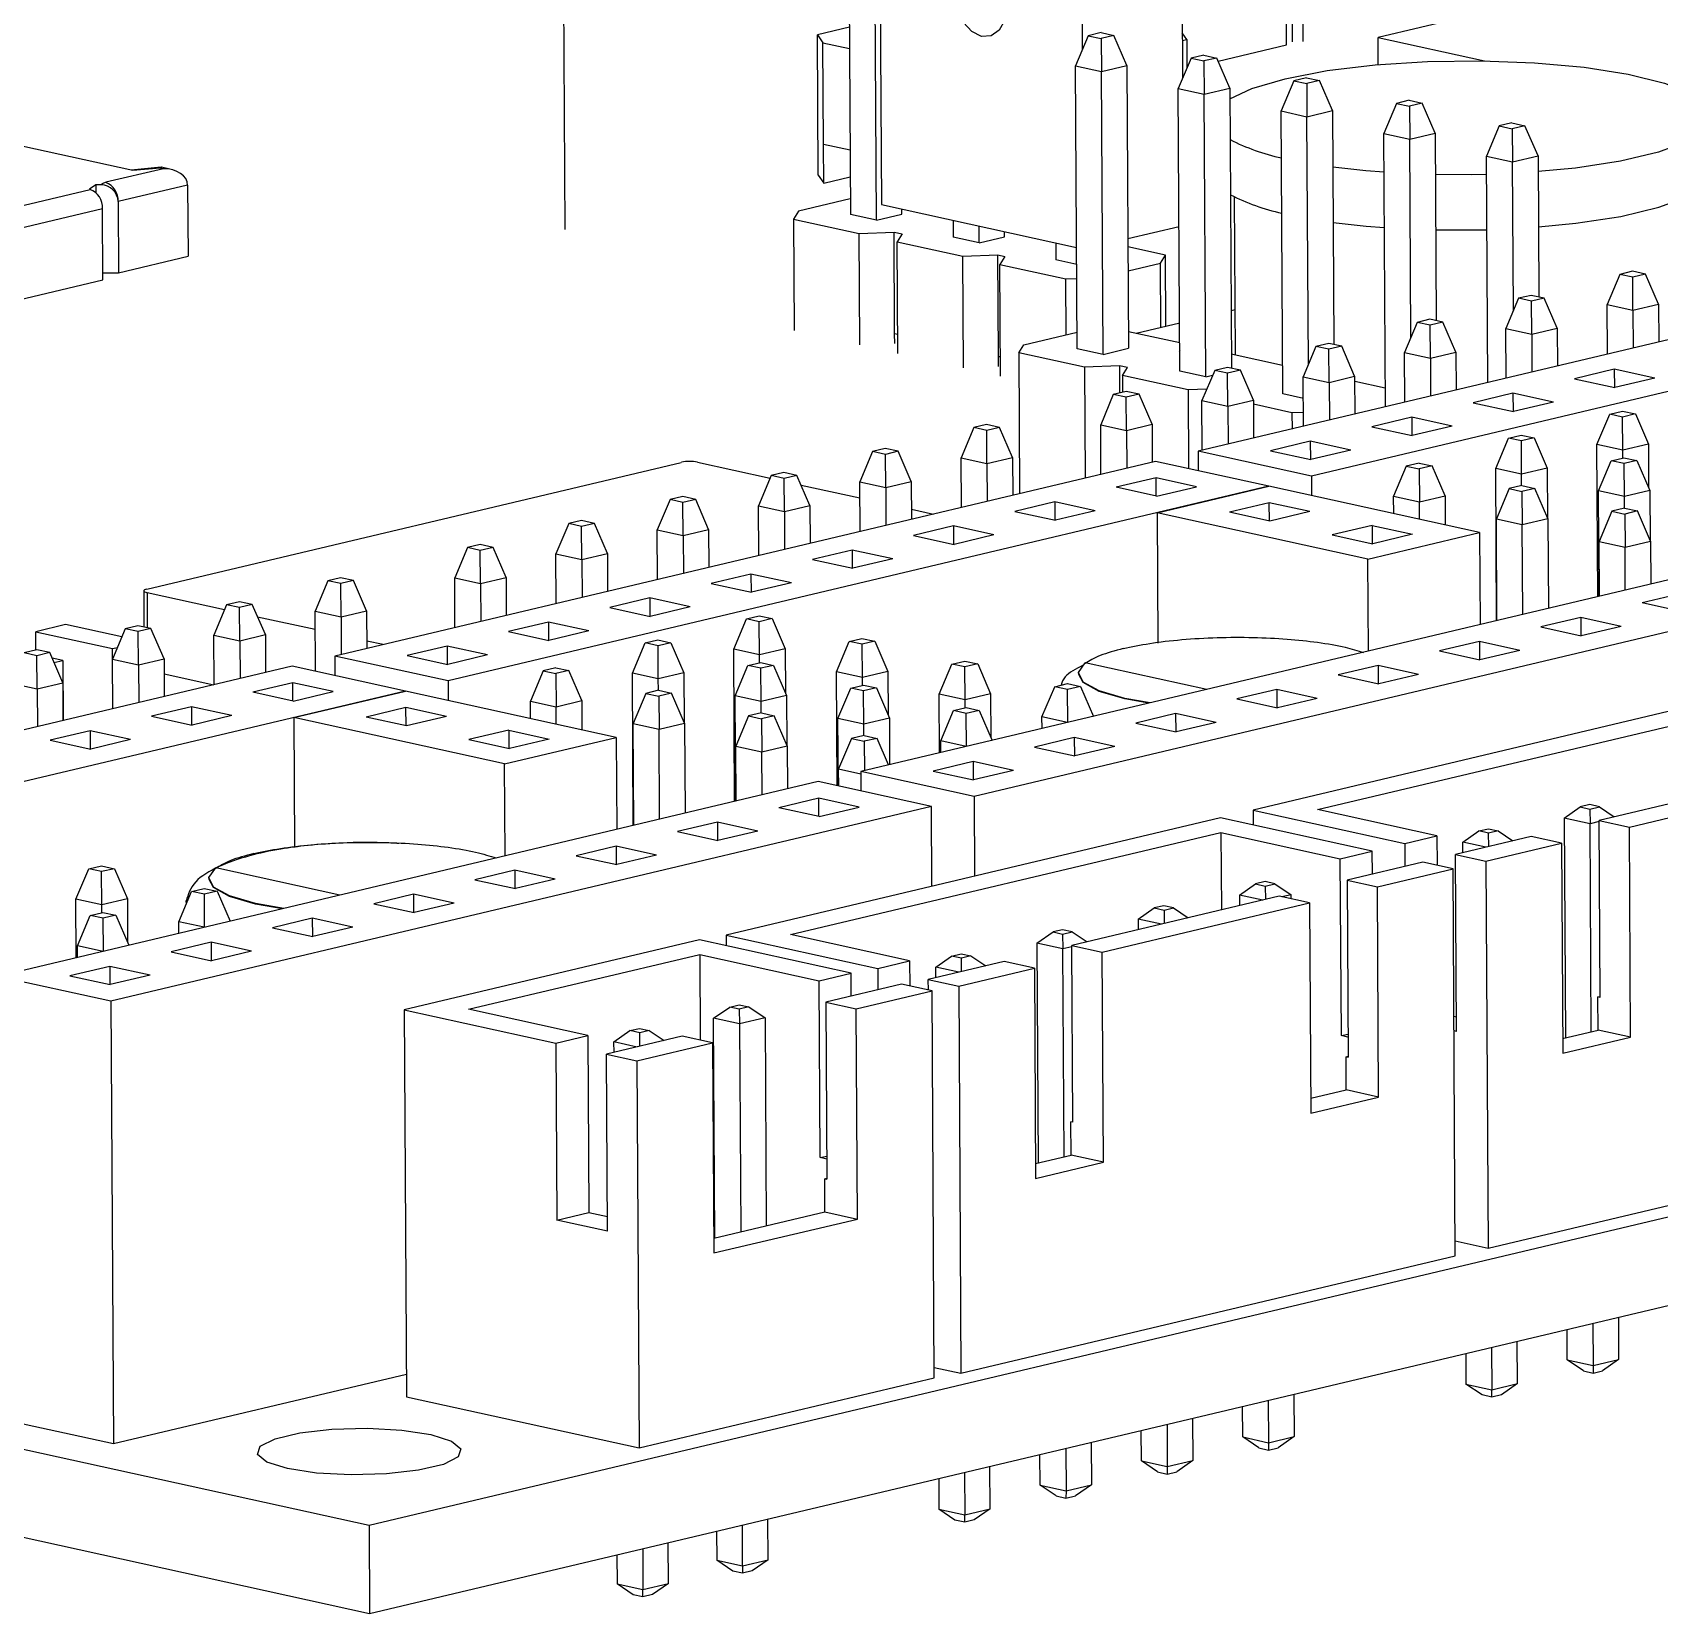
# Model space of a CAD drawing. Header units: millimetres. Extents: x 0 to 279, y 0 to 216.
# Drawn here: x 67.21 to 81.53, y 133.32 to 147.23 of the extents above; entities that cross this region are included whole.
import ezdxf

# ---------------------------------------------------------------- set-up
doc = ezdxf.new("R2010")
doc.units = ezdxf.units.MM

msp = doc.modelspace()

# ---------------------------------------------------------------- linework, layer by layer
at = {"color": 7, "linetype": 'Continuous', "lineweight": 25}
for p, q in [((71.865, 150.608), (71.894, 145.498)), ((78.245, 147.124), (78.237, 148.521)), ((78.297, 147.152), (78.289, 148.535)), ((78.381, 148.535), (78.389, 147.153)), ((74.393, 148.119), (74.407, 145.63)), ((74.635, 145.58), (74.621, 148.069)), ((81.921, 147.869), (79.052, 147.189)), ((74.668, 147.697), (74.68, 145.718)), ((77.326, 147.514), (77.33, 146.829)), ((74.398, 147.279), (74.117, 147.213)), ((76.45, 147.086), (76.449, 147.306)), ((76.613, 147.232), (76.5, 147.205)), ((76.613, 147.232), (76.726, 147.207)), ((77.368, 147.17), (77.328, 147.229)), ((74.117, 147.213), (74.165, 147.143)), ((74.124, 145.976), (74.117, 147.213)), ((74.165, 147.143), (74.399, 147.091)), ((74.17, 146.247), (74.165, 147.143)), ((76.5, 147.205), (76.389, 146.939)), ((76.5, 147.205), (76.614, 147.18)), ((76.726, 147.207), (76.614, 147.18)), ((76.614, 147.18), (76.616, 146.889)), ((76.841, 146.942), (76.726, 147.207)), ((77.328, 147.161), (77.368, 147.17)), ((77.368, 147.17), (77.369, 146.922)), ((77.643, 146.981), (78.245, 147.124)), ((79.053, 146.95), (79.052, 147.189)), ((79.052, 147.189), (79.988, 146.983)), ((76.389, 146.939), (76.616, 146.889)), ((76.403, 144.449), (76.389, 146.939)), ((76.616, 146.889), (76.841, 146.942)), ((76.841, 146.942), (76.855, 144.453)), ((77.405, 147.007), (77.293, 146.74)), ((77.517, 147.033), (77.405, 147.007)), ((77.405, 147.007), (77.519, 146.982)), ((77.517, 147.033), (77.631, 147.008)), ((77.631, 147.008), (77.519, 146.982)), ((77.519, 146.982), (77.521, 146.69)), ((77.746, 146.743), (77.631, 147.008)), ((76.631, 144.399), (76.616, 146.889)), ((78.309, 146.808), (78.198, 146.542)), ((78.421, 146.835), (78.309, 146.808)), ((78.309, 146.808), (78.423, 146.783)), ((78.421, 146.835), (78.535, 146.81)), ((78.535, 146.81), (78.423, 146.783)), ((78.65, 146.545), (78.535, 146.81)), ((77.293, 146.74), (77.521, 146.69)), ((77.307, 144.251), (77.293, 146.74)), ((77.521, 146.69), (77.746, 146.743)), ((77.535, 144.201), (77.521, 146.69)), ((77.746, 146.743), (77.76, 144.277)), ((78.423, 146.783), (78.425, 146.491)), ((78.198, 146.542), (78.425, 146.491)), ((78.212, 144.052), (78.198, 146.542)), ((78.425, 146.491), (78.65, 146.545)), ((78.65, 146.545), (78.662, 144.487)), ((79.214, 146.609), (79.102, 146.343)), ((79.326, 146.636), (79.214, 146.609)), ((79.214, 146.609), (79.328, 146.584)), ((79.326, 146.636), (79.44, 146.611)), ((79.44, 146.611), (79.328, 146.584)), ((79.328, 146.584), (79.33, 146.293)), ((79.555, 146.346), (79.44, 146.611)), ((68.091, 146.017), (66.236, 146.424)), ((78.438, 144.311), (78.425, 146.491)), ((80.118, 146.411), (80.007, 146.144)), ((80.23, 146.437), (80.118, 146.411)), ((80.118, 146.411), (80.232, 146.386)), ((80.23, 146.437), (80.344, 146.412)), ((80.344, 146.412), (80.232, 146.386)), ((80.232, 146.386), (80.234, 146.094)), ((80.459, 146.147), (80.344, 146.412)), ((74.404, 146.196), (74.17, 146.247)), ((74.172, 145.906), (74.17, 146.247)), ((79.102, 146.343), (79.33, 146.293)), ((79.116, 143.937), (79.102, 146.343)), ((79.33, 146.293), (79.555, 146.346)), ((79.34, 144.548), (79.33, 146.293)), ((79.555, 146.346), (79.564, 144.696)), ((80.007, 146.144), (80.234, 146.094)), ((80.018, 144.151), (80.007, 146.144)), ((80.234, 146.094), (80.459, 146.147)), ((80.242, 144.784), (80.234, 146.094)), ((80.459, 146.147), (80.466, 144.905)), ((68.36, 146.034), (67.853, 145.914)), ((68.34, 146.046), (68.076, 146.02)), ((68.332, 146.04), (68.091, 146.017)), ((68.36, 146.034), (68.332, 146.04)), ((68.427, 146.027), (68.343, 146.046)), ((74.124, 145.976), (74.172, 145.906)), ((74.172, 145.906), (74.405, 145.962)), ((67.766, 145.891), (67.708, 145.854)), ((67.708, 145.854), (67.715, 145.852)), ((67.81, 145.891), (67.766, 145.891)), ((67.766, 145.891), (67.766, 145.824)), ((68.573, 145.89), (67.961, 145.744)), ((68.573, 145.89), (68.577, 145.263)), ((77.786, 145.785), (77.794, 144.396)), ((67.827, 145.056), (67.823, 145.683)), ((67.961, 145.744), (67.965, 145.117)), ((73.949, 145.661), (73.905, 145.591)), ((74.406, 145.77), (73.949, 145.661)), ((74.68, 145.718), (76.398, 145.341)), ((74.86, 145.633), (74.859, 145.679)), ((73.905, 145.591), (74.484, 145.464)), ((73.905, 145.591), (73.911, 144.609)), ((74.635, 145.58), (74.407, 145.63)), ((74.635, 145.58), (74.86, 145.633)), ((75.311, 145.58), (75.312, 145.431)), ((75.54, 145.381), (75.539, 145.53)), ((76.85, 145.42), (77.3, 145.526)), ((74.484, 145.464), (74.791, 145.476)), ((74.49, 144.482), (74.484, 145.464)), ((74.791, 145.476), (74.862, 145.461)), ((74.796, 144.581), (74.791, 145.476)), ((74.862, 145.461), (74.819, 145.39)), ((74.819, 145.39), (75.397, 145.263)), ((74.824, 144.408), (74.819, 145.39)), ((75.54, 145.381), (75.312, 145.431)), ((75.54, 145.381), (75.764, 145.434)), ((75.764, 145.434), (75.764, 145.48)), ((76.215, 145.381), (76.216, 145.232)), ((67.965, 145.117), (68.577, 145.263)), ((75.397, 145.263), (75.705, 145.276)), ((75.403, 144.281), (75.397, 145.263)), ((75.705, 145.276), (75.767, 145.262)), ((75.71, 144.38), (75.705, 145.276)), ((75.767, 145.262), (75.723, 145.192)), ((76.399, 145.192), (76.216, 145.232)), ((77.179, 145.273), (76.85, 145.345)), ((77.136, 145.202), (77.179, 145.273)), ((77.183, 144.649), (77.179, 145.273)), ((84.691, 145.26), (77.468, 143.546)), ((67.826, 145.118), (67.965, 145.117)), ((75.723, 145.192), (76.302, 145.064)), ((75.729, 144.209), (75.723, 145.192)), ((76.302, 145.064), (76.399, 145.068)), ((76.852, 145.135), (77.136, 145.202)), ((77.139, 144.638), (77.136, 145.202)), ((81.179, 145.104), (81.067, 144.838)), ((81.291, 145.131), (81.179, 145.104)), ((81.293, 145.079), (81.179, 145.104)), ((81.405, 145.106), (81.291, 145.131)), ((81.405, 145.106), (81.293, 145.079)), ((81.295, 144.788), (81.293, 145.079)), ((81.52, 144.841), (81.405, 145.106)), ((66.721, 144.794), (67.827, 145.056)), ((76.305, 144.573), (76.302, 145.064)), ((85.688, 145.041), (78.465, 143.327)), ((77.757, 144.785), (77.792, 144.793)), ((80.287, 144.893), (80.176, 144.626)), ((80.4, 144.919), (80.287, 144.893)), ((80.401, 144.868), (80.287, 144.893)), ((80.514, 144.894), (80.4, 144.919)), ((80.514, 144.894), (80.401, 144.868)), ((80.404, 144.576), (80.401, 144.868)), ((80.628, 144.63), (80.514, 144.894)), ((81.067, 144.838), (81.295, 144.788)), ((81.07, 144.401), (81.067, 144.838)), ((81.295, 144.788), (81.52, 144.841)), ((81.295, 144.788), (81.297, 144.455)), ((81.52, 144.841), (81.522, 144.508)), ((76.923, 144.587), (77.305, 144.678)), ((79.396, 144.681), (79.284, 144.415)), ((79.508, 144.708), (79.396, 144.681)), ((79.51, 144.656), (79.396, 144.681)), ((79.622, 144.683), (79.508, 144.708)), ((79.622, 144.683), (79.51, 144.656)), ((79.512, 144.365), (79.51, 144.656)), ((79.737, 144.418), (79.622, 144.683)), ((74.797, 144.494), (74.796, 144.581)), ((74.823, 144.575), (74.796, 144.581)), ((75.932, 144.484), (76.402, 144.596)), ((76.855, 144.602), (77.306, 144.503)), ((78.617, 144.496), (78.504, 144.47)), ((78.731, 144.471), (78.617, 144.496)), ((80.176, 144.626), (80.404, 144.576)), ((80.178, 144.189), (80.176, 144.626)), ((80.404, 144.576), (80.628, 144.63)), ((80.404, 144.576), (80.406, 144.243)), ((80.628, 144.63), (80.63, 144.296)), ((75.71, 144.294), (75.71, 144.38)), ((75.728, 144.376), (75.71, 144.38)), ((75.888, 144.413), (75.932, 144.484)), ((76.466, 144.286), (75.888, 144.413)), ((75.888, 144.413), (75.895, 143.177)), ((76.631, 144.399), (76.403, 144.449)), ((76.631, 144.399), (76.855, 144.453)), ((77.306, 144.434), (77.3, 144.424)), ((77.3, 144.424), (77.306, 144.423)), ((77.759, 144.403), (78.21, 144.304)), ((78.504, 144.47), (78.393, 144.203)), ((78.618, 144.445), (78.504, 144.47)), ((78.731, 144.471), (78.618, 144.445)), ((78.621, 144.153), (78.618, 144.445)), ((78.845, 144.207), (78.731, 144.471)), ((79.284, 144.415), (79.512, 144.365)), ((79.287, 143.978), (79.284, 144.415)), ((79.512, 144.365), (79.737, 144.418)), ((79.512, 144.365), (79.514, 144.032)), ((79.737, 144.418), (79.739, 144.085)), ((76.774, 144.299), (76.466, 144.286)), ((76.466, 144.286), (76.472, 143.31)), ((76.845, 144.283), (76.774, 144.299)), ((76.774, 144.299), (76.775, 144.06)), ((76.801, 144.213), (76.845, 144.283)), ((77.38, 144.086), (76.801, 144.213)), ((76.801, 144.213), (76.802, 144.066)), ((77.535, 144.201), (77.307, 144.251)), ((77.613, 144.258), (77.501, 143.992)), ((77.535, 144.201), (77.595, 144.215)), ((77.725, 144.285), (77.613, 144.258)), ((77.727, 144.233), (77.613, 144.258)), ((77.839, 144.26), (77.725, 144.285)), ((77.839, 144.26), (77.727, 144.233)), ((77.729, 143.942), (77.727, 144.233)), ((77.954, 143.995), (77.839, 144.26)), ((78.621, 144.153), (78.845, 144.207)), ((78.845, 144.207), (78.847, 143.874)), ((81.13, 144.269), (80.779, 144.185)), ((81.486, 144.19), (81.13, 144.269)), ((81.13, 144.269), (81.131, 144.108)), ((76.834, 144.074), (76.721, 144.047)), ((76.948, 144.048), (76.834, 144.074)), ((77.543, 144.092), (77.38, 144.086)), ((77.38, 144.086), (77.384, 143.393)), ((78.393, 144.203), (78.621, 144.153)), ((78.395, 143.766), (78.393, 144.203)), ((78.621, 144.153), (78.623, 143.82)), ((78.846, 144.165), (79.115, 144.105)), ((80.779, 144.185), (81.135, 144.107)), ((81.486, 144.19), (81.135, 144.107)), ((76.721, 144.047), (76.61, 143.78)), ((76.835, 144.022), (76.721, 144.047)), ((76.948, 144.048), (76.835, 144.022)), ((76.838, 143.73), (76.835, 144.022)), ((77.062, 143.784), (76.948, 144.048)), ((77.501, 143.992), (77.729, 143.942)), ((77.504, 143.555), (77.501, 143.992)), ((77.729, 143.942), (77.954, 143.995)), ((77.729, 143.942), (77.731, 143.609)), ((77.954, 143.995), (77.956, 143.662)), ((78.293, 143.885), (77.954, 143.96)), ((78.394, 144.012), (78.212, 144.052)), ((80.238, 144.057), (79.887, 143.974)), ((79.887, 143.974), (80.243, 143.896)), ((80.594, 143.979), (80.238, 144.057)), ((80.238, 144.057), (80.239, 143.896)), ((80.594, 143.979), (80.243, 143.896)), ((75.605, 143.782), (75.493, 143.755)), ((75.719, 143.757), (75.605, 143.782)), ((76.61, 143.78), (76.838, 143.73)), ((76.612, 143.343), (76.61, 143.78)), ((76.838, 143.73), (77.062, 143.784)), ((77.062, 143.784), (77.064, 143.451)), ((78.395, 143.889), (78.293, 143.885)), ((78.293, 143.885), (78.294, 143.742)), ((79.347, 143.846), (78.996, 143.762)), ((79.703, 143.767), (79.347, 143.846)), ((79.347, 143.846), (79.348, 143.685)), ((80.978, 143.607), (81.09, 143.874)), ((81.09, 143.874), (81.202, 143.9)), ((81.204, 143.848), (81.09, 143.874)), ((81.202, 143.9), (81.316, 143.875)), ((81.316, 143.875), (81.204, 143.848)), ((81.206, 143.557), (81.204, 143.848)), ((81.316, 143.875), (81.431, 143.61)), ((75.493, 143.755), (75.381, 143.489)), ((75.607, 143.73), (75.493, 143.755)), ((75.719, 143.757), (75.607, 143.73)), ((75.609, 143.439), (75.607, 143.73)), ((75.834, 143.492), (75.719, 143.757)), ((76.838, 143.73), (76.84, 143.397)), ((78.455, 143.634), (78.104, 143.551)), ((78.811, 143.556), (78.455, 143.634)), ((78.455, 143.634), (78.456, 143.474)), ((78.996, 143.762), (79.352, 143.684)), ((79.703, 143.767), (79.352, 143.684)), ((80.087, 143.396), (80.199, 143.662)), ((80.199, 143.662), (80.311, 143.689)), ((80.313, 143.637), (80.199, 143.662)), ((80.311, 143.689), (80.425, 143.664)), ((80.425, 143.664), (80.313, 143.637)), ((80.315, 143.345), (80.313, 143.637)), ((80.425, 143.664), (80.539, 143.399)), ((74.601, 143.544), (74.49, 143.278)), ((74.714, 143.571), (74.601, 143.544)), ((74.715, 143.519), (74.601, 143.544)), ((74.828, 143.546), (74.714, 143.571)), ((74.828, 143.546), (74.715, 143.519)), ((74.718, 143.227), (74.715, 143.519)), ((74.942, 143.281), (74.828, 143.546)), ((75.609, 143.439), (75.834, 143.492)), ((75.834, 143.492), (75.836, 143.159)), ((78.465, 143.327), (77.468, 143.546)), ((77.468, 143.546), (77.469, 143.375)), ((78.104, 143.551), (78.46, 143.473)), ((78.811, 143.556), (78.46, 143.473)), ((81.206, 143.557), (80.978, 143.607)), ((80.986, 142.266), (80.978, 143.607)), ((81.103, 143.463), (81.215, 143.49)), ((81.431, 143.61), (81.206, 143.557)), ((81.207, 143.488), (81.206, 143.557)), ((81.215, 143.49), (81.329, 143.465)), ((81.431, 143.61), (81.433, 143.225)), ((68.215, 142.333), (72.918, 143.449)), ((77.092, 143.457), (69.869, 141.744)), ((73.06, 143.45), (73.7, 143.309)), ((73.822, 143.359), (73.71, 143.333)), ((73.936, 143.334), (73.822, 143.359)), ((75.381, 143.489), (75.609, 143.439)), ((75.384, 143.052), (75.381, 143.489)), ((75.609, 143.439), (75.611, 143.106)), ((78.089, 143.238), (77.092, 143.457)), ((79.3, 143.416), (79.188, 143.15)), ((79.412, 143.443), (79.3, 143.416)), ((79.3, 143.416), (79.414, 143.391)), ((79.412, 143.443), (79.526, 143.418)), ((79.526, 143.418), (79.414, 143.391)), ((79.414, 143.391), (79.416, 143.1)), ((79.641, 143.153), (79.526, 143.418)), ((80.315, 143.345), (80.087, 143.396)), ((80.095, 142.054), (80.087, 143.396)), ((80.539, 143.399), (80.315, 143.345)), ((80.539, 143.399), (80.542, 142.962)), ((80.991, 143.197), (81.103, 143.463)), ((81.217, 143.438), (81.103, 143.463)), ((81.329, 143.465), (81.217, 143.438)), ((81.219, 143.147), (81.217, 143.438)), ((81.329, 143.465), (81.444, 143.2)), ((70.17, 134.094), (108.662, 143.225)), ((78.089, 143.238), (70.866, 141.525)), ((73.71, 143.333), (73.598, 143.066)), ((73.824, 143.308), (73.71, 143.333)), ((73.936, 143.334), (73.824, 143.308)), ((73.826, 143.016), (73.824, 143.308)), ((74.051, 143.069), (73.936, 143.334)), ((73.973, 143.249), (74.491, 143.136)), ((74.49, 143.278), (74.718, 143.227)), ((74.492, 142.84), (74.49, 143.278)), ((74.718, 143.227), (74.942, 143.281)), ((74.718, 143.227), (74.72, 142.894)), ((74.942, 143.281), (74.944, 142.948)), ((77.097, 143.312), (76.746, 143.229)), ((77.102, 143.15), (76.746, 143.229)), ((77.453, 143.234), (77.097, 143.312)), ((77.098, 143.151), (77.097, 143.312)), ((77.102, 143.15), (77.453, 143.234)), ((77.107, 143.005), (78.089, 143.238)), ((79.945, 142.831), (78.089, 143.238)), ((78.465, 143.327), (78.466, 143.155)), ((80.204, 143.218), (80.093, 142.951)), ((80.317, 143.244), (80.204, 143.218)), ((80.204, 143.218), (80.318, 143.193)), ((80.315, 143.244), (80.315, 143.345)), ((80.317, 143.244), (80.431, 143.219)), ((80.431, 143.219), (80.318, 143.193)), ((80.545, 142.954), (80.431, 143.219)), ((72.819, 143.121), (72.707, 142.855)), ((72.931, 143.148), (72.819, 143.121)), ((72.932, 143.096), (72.819, 143.121)), ((73.045, 143.123), (72.931, 143.148)), ((73.045, 143.123), (72.932, 143.096)), ((72.935, 142.805), (72.932, 143.096)), ((73.159, 142.858), (73.045, 143.123)), ((73.598, 143.066), (73.826, 143.016)), ((73.601, 142.629), (73.598, 143.066)), ((73.826, 143.016), (74.051, 143.069)), ((74.051, 143.069), (74.053, 142.736)), ((76.205, 143.1), (75.854, 143.017)), ((75.903, 143.175), (75.895, 143.177)), ((76.562, 143.022), (76.205, 143.1)), ((76.205, 143.1), (76.206, 142.94)), ((78.094, 143.093), (77.743, 143.01)), ((78.45, 143.015), (78.094, 143.093)), ((78.095, 142.932), (78.094, 143.093)), ((79.188, 143.15), (79.416, 143.1)), ((79.189, 142.997), (79.188, 143.15)), ((79.416, 143.1), (79.641, 143.153)), ((79.417, 142.947), (79.416, 143.1)), ((79.641, 143.153), (79.642, 142.897)), ((80.318, 143.193), (80.321, 142.901)), ((81.219, 143.147), (80.991, 143.197)), ((80.997, 142.268), (80.991, 143.197)), ((81.444, 143.2), (81.219, 143.147)), ((81.22, 143.045), (81.219, 143.147)), ((81.444, 143.2), (81.446, 142.764)), ((72.039, 142.936), (71.927, 142.91)), ((72.153, 142.911), (72.039, 142.936)), ((73.826, 143.016), (73.828, 142.683)), ((74.944, 143.036), (75.138, 142.994)), ((75.854, 143.017), (76.211, 142.939)), ((76.562, 143.022), (76.211, 142.939)), ((78.962, 142.598), (77.107, 143.005)), ((77.107, 143.005), (77.113, 141.856)), ((78.099, 142.931), (77.743, 143.01)), ((78.45, 143.015), (78.099, 142.931)), ((80.093, 142.951), (80.321, 142.901)), ((80.098, 142.055), (80.093, 142.951)), ((80.321, 142.901), (80.545, 142.954)), ((80.545, 142.954), (80.55, 142.162)), ((81.109, 143.019), (80.997, 142.753)), ((81.221, 143.046), (81.109, 143.019)), ((81.109, 143.019), (81.223, 142.994)), ((81.221, 143.046), (81.335, 143.021)), ((81.335, 143.021), (81.223, 142.994)), ((81.223, 142.994), (81.225, 142.702)), ((81.45, 142.756), (81.335, 143.021)), ((71.927, 142.91), (71.815, 142.643)), ((72.041, 142.885), (71.927, 142.91)), ((72.153, 142.911), (72.041, 142.885)), ((72.043, 142.593), (72.041, 142.885)), ((72.268, 142.646), (72.153, 142.911)), ((72.707, 142.855), (72.935, 142.805)), ((72.709, 142.418), (72.707, 142.855)), ((72.935, 142.805), (73.159, 142.858)), ((72.935, 142.805), (72.937, 142.471)), ((73.159, 142.858), (73.161, 142.525)), ((75.314, 142.889), (74.963, 142.806)), ((74.963, 142.806), (75.319, 142.727)), ((75.67, 142.811), (75.314, 142.889)), ((75.314, 142.889), (75.315, 142.728)), ((75.67, 142.811), (75.319, 142.727)), ((78.999, 142.894), (78.648, 142.811)), ((78.648, 142.811), (79.004, 142.733)), ((78.962, 142.598), (79.945, 142.831)), ((78.999, 142.894), (79.355, 142.816)), ((78.999, 142.894), (78.999, 142.734)), ((79.355, 142.816), (79.004, 142.733)), ((79.945, 142.831), (79.949, 142.02)), ((80.325, 142.109), (80.321, 142.901)), ((71.036, 142.698), (70.924, 142.432)), ((71.148, 142.725), (71.036, 142.698)), ((71.149, 142.673), (71.036, 142.698)), ((71.262, 142.7), (71.148, 142.725)), ((71.262, 142.7), (71.149, 142.673)), ((71.152, 142.382), (71.149, 142.673)), ((71.376, 142.435), (71.262, 142.7)), ((71.815, 142.643), (72.043, 142.593)), ((71.818, 142.206), (71.815, 142.643)), ((72.043, 142.593), (72.268, 142.646)), ((72.268, 142.646), (72.27, 142.313)), ((74.422, 142.677), (74.072, 142.594)), ((74.779, 142.599), (74.422, 142.677)), ((74.422, 142.677), (74.423, 142.517)), ((80.997, 142.753), (81.225, 142.702)), ((81, 142.269), (80.997, 142.753)), ((81.225, 142.702), (81.45, 142.756)), ((81.227, 142.323), (81.225, 142.702)), ((81.45, 142.756), (81.452, 142.376)), ((72.043, 142.593), (72.045, 142.26)), ((74.072, 142.594), (74.428, 142.516)), ((74.779, 142.599), (74.428, 142.516)), ((78.967, 141.787), (78.962, 142.598)), ((69.807, 142.407), (69.696, 142.14)), ((69.919, 142.433), (69.807, 142.407)), ((69.921, 142.382), (69.807, 142.407)), ((70.033, 142.408), (69.919, 142.433)), ((70.033, 142.408), (69.921, 142.382)), ((69.923, 142.09), (69.921, 142.382)), ((70.148, 142.143), (70.033, 142.408)), ((70.175, 133.316), (108.667, 142.446)), ((70.924, 142.432), (71.152, 142.382)), ((70.926, 141.995), (70.924, 142.432)), ((71.152, 142.382), (71.376, 142.435)), ((71.152, 142.382), (71.154, 142.049)), ((71.376, 142.435), (71.378, 142.102)), ((73.531, 142.466), (73.18, 142.383)), ((73.18, 142.383), (73.536, 142.305)), ((73.887, 142.388), (73.531, 142.466)), ((73.531, 142.466), (73.532, 142.305)), ((73.887, 142.388), (73.536, 142.305)), ((81.722, 142.44), (74.498, 140.727)), ((68.186, 142.317), (68.188, 141.999)), ((68.897, 142.152), (68.216, 142.301)), ((69.028, 142.222), (68.916, 142.195)), ((69.142, 142.197), (69.028, 142.222)), ((72.64, 142.255), (72.289, 142.171)), ((72.996, 142.176), (72.64, 142.255)), ((72.64, 142.255), (72.64, 142.094)), ((82.719, 142.221), (75.496, 140.508)), ((81.726, 142.295), (81.375, 142.212)), ((81.731, 142.133), (81.375, 142.212)), ((68.916, 142.195), (68.804, 141.929)), ((69.03, 142.17), (68.916, 142.195)), ((69.142, 142.197), (69.03, 142.17)), ((69.032, 141.879), (69.03, 142.17)), ((69.257, 141.932), (69.142, 142.197)), ((69.696, 141.976), (69.189, 142.087)), ((69.696, 142.14), (69.923, 142.09)), ((69.699, 141.61), (69.696, 142.14)), ((69.923, 142.09), (70.148, 142.143)), ((69.923, 142.09), (69.925, 141.757)), ((70.148, 142.143), (70.15, 141.81)), ((72.289, 142.171), (72.645, 142.093)), ((72.996, 142.176), (72.645, 142.093)), ((73.38, 141.805), (73.491, 142.071)), ((73.491, 142.071), (73.604, 142.098)), ((73.605, 142.046), (73.491, 142.071)), ((73.604, 142.098), (73.718, 142.073)), ((73.718, 142.073), (73.605, 142.046)), ((73.718, 142.073), (73.832, 141.808)), ((80.835, 142.083), (80.484, 142)), ((81.191, 142.005), (80.835, 142.083)), ((80.835, 142.083), (80.836, 141.923)), ((67.499, 142.021), (67.236, 141.958)), ((67.236, 141.958), (67.912, 141.81)), ((67.237, 141.797), (67.236, 141.958)), ((67.994, 141.912), (67.499, 142.021)), ((68.024, 141.984), (67.913, 141.717)), ((68.136, 142.01), (68.024, 141.984)), ((68.138, 141.959), (68.024, 141.984)), ((68.25, 141.985), (68.136, 142.01)), ((68.25, 141.985), (68.138, 141.959)), ((68.14, 141.667), (68.138, 141.959)), ((68.365, 141.72), (68.25, 141.985)), ((68.804, 141.929), (69.032, 141.879)), ((68.807, 141.492), (68.804, 141.929)), ((69.032, 141.879), (69.257, 141.932)), ((69.257, 141.932), (69.258, 141.599)), ((71.748, 142.043), (71.397, 141.96)), ((71.397, 141.96), (71.753, 141.882)), ((72.104, 141.965), (71.748, 142.043)), ((71.748, 142.043), (71.749, 141.882)), ((72.104, 141.965), (71.753, 141.882)), ((73.608, 141.754), (73.605, 142.046)), ((80.484, 142), (80.84, 141.922)), ((81.191, 142.005), (80.84, 141.922)), ((67.245, 141.799), (67.133, 141.772)), ((67.247, 141.747), (67.133, 141.772)), ((67.359, 141.774), (67.245, 141.799)), ((67.359, 141.774), (67.247, 141.747)), ((67.474, 141.509), (67.359, 141.774)), ((67.912, 141.81), (67.956, 141.82)), ((67.913, 141.718), (67.912, 141.81)), ((69.032, 141.879), (69.034, 141.546)), ((70.294, 141.845), (70.15, 141.876)), ((70.857, 141.832), (70.506, 141.748)), ((71.213, 141.753), (70.857, 141.832)), ((70.857, 141.832), (70.857, 141.671)), ((72.488, 141.593), (72.6, 141.86)), ((72.6, 141.86), (72.712, 141.886)), ((72.714, 141.834), (72.6, 141.86)), ((72.712, 141.886), (72.826, 141.861)), ((72.826, 141.861), (72.714, 141.834)), ((72.716, 141.543), (72.714, 141.834)), ((72.826, 141.861), (72.941, 141.596)), ((73.608, 141.754), (73.38, 141.805)), ((73.387, 140.463), (73.38, 141.805)), ((73.832, 141.808), (73.608, 141.754)), ((73.832, 141.808), (73.834, 141.422)), ((74.284, 141.606), (74.396, 141.872)), ((74.396, 141.872), (74.508, 141.899)), ((74.51, 141.847), (74.396, 141.872)), ((74.508, 141.899), (74.622, 141.874)), ((74.622, 141.874), (74.51, 141.847)), ((74.512, 141.556), (74.51, 141.847)), ((74.622, 141.874), (74.737, 141.609)), ((79.943, 141.872), (79.592, 141.789)), ((79.592, 141.789), (79.948, 141.711)), ((80.299, 141.794), (79.943, 141.872)), ((79.943, 141.872), (79.944, 141.711)), ((80.299, 141.794), (79.948, 141.711)), ((69.494, 141.655), (62.27, 139.941)), ((67.249, 141.456), (67.247, 141.747)), ((67.474, 141.706), (67.38, 141.726)), ((67.396, 141.687), (67.474, 141.706)), ((67.474, 141.706), (67.477, 141.176)), ((67.913, 141.717), (68.14, 141.667)), ((67.915, 141.28), (67.913, 141.717)), ((68.14, 141.667), (68.365, 141.72)), ((68.14, 141.667), (68.142, 141.334)), ((68.365, 141.72), (68.367, 141.387)), ((70.491, 141.436), (69.494, 141.655)), ((70.866, 141.525), (69.869, 141.744)), ((69.869, 141.744), (69.87, 141.572)), ((70.506, 141.748), (70.862, 141.67)), ((71.213, 141.753), (70.862, 141.67)), ((71.814, 141.641), (71.701, 141.614)), ((71.814, 141.641), (71.928, 141.616)), ((73.393, 141.394), (73.504, 141.661)), ((73.504, 141.661), (73.617, 141.687)), ((73.618, 141.636), (73.504, 141.661)), ((73.608, 141.685), (73.608, 141.754)), ((73.617, 141.687), (73.731, 141.662)), ((73.731, 141.662), (73.618, 141.636)), ((73.621, 141.344), (73.618, 141.636)), ((73.731, 141.662), (73.845, 141.397)), ((75.189, 141.407), (75.3, 141.673)), ((75.3, 141.673), (75.413, 141.7)), ((75.414, 141.648), (75.3, 141.673)), ((75.413, 141.7), (75.527, 141.675)), ((75.527, 141.675), (75.414, 141.648)), ((75.417, 141.357), (75.414, 141.648)), ((75.527, 141.675), (75.641, 141.41)), ((77.543, 141.449), (76.472, 141.684)), ((79.052, 141.661), (78.701, 141.577)), ((79.408, 141.582), (79.052, 141.661)), ((79.052, 141.661), (79.053, 141.5)), ((67.021, 141.506), (67.249, 141.456)), ((67.249, 141.456), (67.474, 141.509)), ((67.474, 141.509), (67.475, 141.176)), ((68.366, 141.588), (68.805, 141.491)), ((69.498, 141.509), (69.147, 141.426)), ((69.854, 141.431), (69.498, 141.509)), ((69.499, 141.349), (69.498, 141.509)), ((70.866, 141.525), (70.867, 141.353)), ((71.701, 141.614), (71.59, 141.347)), ((71.701, 141.614), (71.815, 141.589)), ((71.928, 141.616), (71.815, 141.589)), ((71.815, 141.589), (71.818, 141.297)), ((72.042, 141.351), (71.928, 141.616)), ((72.716, 141.543), (72.488, 141.593)), ((72.496, 140.252), (72.488, 141.593)), ((72.941, 141.596), (72.716, 141.543)), ((72.717, 141.442), (72.716, 141.543)), ((72.941, 141.596), (72.943, 141.16)), ((74.512, 141.556), (74.284, 141.606)), ((74.29, 140.601), (74.284, 141.606)), ((74.409, 141.462), (74.521, 141.488)), ((74.737, 141.609), (74.512, 141.556)), ((74.512, 141.486), (74.512, 141.556)), ((74.521, 141.488), (74.635, 141.463)), ((74.737, 141.609), (74.739, 141.223)), ((76.205, 141.474), (76.317, 141.501)), ((76.317, 141.501), (76.431, 141.476)), ((76.413, 141.592), (76.413, 141.587)), ((78.701, 141.577), (79.057, 141.499)), ((79.408, 141.582), (79.057, 141.499)), ((70.491, 141.436), (63.268, 139.722)), ((67.249, 141.456), (67.251, 141.123)), ((69.503, 141.348), (69.147, 141.426)), ((69.503, 141.348), (69.854, 141.431)), ((69.508, 141.203), (70.491, 141.436)), ((72.346, 141.028), (70.491, 141.436)), ((71.59, 141.347), (71.818, 141.297)), ((71.591, 141.194), (71.59, 141.347)), ((71.818, 141.297), (72.042, 141.351)), ((72.042, 141.351), (72.044, 141.095)), ((72.606, 141.415), (72.494, 141.149)), ((72.718, 141.442), (72.606, 141.415)), ((72.606, 141.415), (72.72, 141.39)), ((72.718, 141.442), (72.832, 141.417)), ((72.832, 141.417), (72.72, 141.39)), ((72.72, 141.39), (72.722, 141.099)), ((72.947, 141.152), (72.832, 141.417)), ((73.621, 141.344), (73.393, 141.394)), ((73.398, 140.466), (73.393, 141.394)), ((73.845, 141.397), (73.621, 141.344)), ((73.621, 141.243), (73.621, 141.344)), ((73.845, 141.397), (73.848, 140.961)), ((74.297, 141.195), (74.409, 141.462)), ((74.523, 141.437), (74.409, 141.462)), ((74.635, 141.463), (74.523, 141.437)), ((74.525, 141.145), (74.523, 141.437)), ((74.635, 141.463), (74.75, 141.198)), ((75.417, 141.357), (75.189, 141.407)), ((75.192, 140.891), (75.189, 141.407)), ((75.641, 141.41), (75.417, 141.357)), ((75.417, 141.287), (75.417, 141.357)), ((75.641, 141.41), (75.643, 141.025)), ((76.093, 141.208), (76.205, 141.474)), ((76.319, 141.449), (76.205, 141.474)), ((76.431, 141.476), (76.319, 141.449)), ((76.321, 141.159), (76.319, 141.449)), ((76.431, 141.476), (76.545, 141.212)), ((78.16, 141.449), (77.809, 141.366)), ((77.809, 141.366), (78.165, 141.288)), ((82.304, 141.421), (77.952, 140.388)), ((78.516, 141.371), (78.16, 141.449)), ((78.16, 141.449), (78.161, 141.288)), ((78.516, 141.371), (78.165, 141.288)), ((68.607, 141.298), (68.256, 141.215)), ((68.256, 141.215), (68.612, 141.136)), ((68.963, 141.22), (68.607, 141.298)), ((68.607, 141.298), (68.608, 141.137)), ((68.963, 141.22), (68.612, 141.136)), ((71.363, 140.795), (69.508, 141.203)), ((69.508, 141.203), (69.515, 140.057)), ((70.495, 141.29), (70.144, 141.207)), ((70.5, 141.129), (70.144, 141.207)), ((70.851, 141.212), (70.495, 141.29)), ((70.496, 141.13), (70.495, 141.29)), ((70.851, 141.212), (70.5, 141.129)), ((71.818, 141.144), (71.818, 141.297)), ((73.51, 141.217), (73.399, 140.95)), ((73.623, 141.243), (73.51, 141.217)), ((73.51, 141.217), (73.624, 141.191)), ((73.623, 141.243), (73.736, 141.218)), ((73.736, 141.218), (73.624, 141.191)), ((73.851, 140.953), (73.736, 141.218)), ((74.75, 141.198), (74.525, 141.145)), ((74.75, 141.198), (74.752, 140.787)), ((75.202, 140.996), (75.313, 141.263)), ((75.313, 141.263), (75.426, 141.29)), ((75.427, 141.238), (75.313, 141.263)), ((75.426, 141.29), (75.54, 141.264)), ((75.54, 141.264), (75.427, 141.238)), ((75.43, 140.948), (75.427, 141.238)), ((75.54, 141.264), (75.654, 141.001)), ((76.318, 141.158), (76.093, 141.208)), ((76.094, 141.105), (76.093, 141.208)), ((77.269, 141.238), (76.918, 141.154)), ((77.625, 141.159), (77.269, 141.238)), ((77.269, 141.238), (77.27, 141.077)), ((78.518, 140.392), (82.308, 141.292)), ((67.715, 141.086), (67.364, 141.003)), ((68.071, 141.008), (67.715, 141.086)), ((67.715, 141.086), (67.716, 140.926)), ((71.4, 141.092), (71.049, 141.008)), ((71.4, 141.092), (71.756, 141.013)), ((71.4, 141.092), (71.401, 140.931)), ((72.494, 141.149), (72.722, 141.099)), ((72.499, 140.253), (72.494, 141.149)), ((72.722, 141.099), (72.947, 141.152)), ((72.727, 140.307), (72.722, 141.099)), ((72.947, 141.152), (72.951, 140.36)), ((73.624, 141.191), (73.627, 140.9)), ((74.525, 141.145), (74.297, 141.195)), ((74.301, 140.599), (74.297, 141.195)), ((74.526, 141.044), (74.525, 141.145)), ((76.918, 141.154), (77.274, 141.076)), ((77.625, 141.159), (77.274, 141.076)), ((67.364, 141.003), (67.72, 140.925)), ((68.071, 141.008), (67.72, 140.925)), ((71.049, 141.008), (71.405, 140.93)), ((71.363, 140.795), (72.346, 141.028)), ((71.756, 141.013), (71.405, 140.93)), ((72.346, 141.028), (72.351, 140.217)), ((73.399, 140.95), (73.627, 140.9)), ((73.401, 140.467), (73.399, 140.95)), ((73.627, 140.9), (73.851, 140.953)), ((73.851, 140.953), (73.853, 140.574)), ((74.415, 141.018), (74.303, 140.751)), ((74.527, 141.044), (74.415, 141.018)), ((74.415, 141.018), (74.529, 140.993)), ((74.527, 141.044), (74.641, 141.019)), ((74.641, 141.019), (74.529, 140.993)), ((74.529, 140.993), (74.531, 140.734)), ((74.743, 140.785), (74.641, 141.019)), ((75.427, 140.947), (75.202, 140.996)), ((75.202, 140.894), (75.202, 140.996)), ((76.377, 141.026), (76.026, 140.943)), ((76.026, 140.943), (76.382, 140.865)), ((76.733, 140.948), (76.377, 141.026)), ((76.377, 141.026), (76.378, 140.866)), ((76.733, 140.948), (76.382, 140.865)), ((71.368, 139.984), (71.363, 140.795)), ((73.629, 140.521), (73.627, 140.9)), ((75.486, 140.815), (75.135, 140.731)), ((75.842, 140.736), (75.486, 140.815)), ((75.486, 140.815), (75.487, 140.654)), ((40.151, 140.689), (70.17, 134.094)), ((74.123, 140.638), (66.9, 138.924)), ((75.12, 140.419), (74.123, 140.638)), ((74.303, 140.751), (74.499, 140.708)), ((74.304, 140.598), (74.303, 140.751)), ((74.498, 140.727), (74.499, 140.555)), ((75.496, 140.508), (74.498, 140.727)), ((75.135, 140.731), (75.491, 140.653)), ((75.842, 140.736), (75.491, 140.653)), ((82.821, 140.73), (80.996, 140.297)), ((81.263, 140.238), (83.088, 140.671)), ((74.128, 140.492), (73.777, 140.409)), ((74.484, 140.414), (74.128, 140.492)), ((74.128, 140.332), (74.128, 140.492)), ((75.496, 140.508), (75.5, 139.807)), ((75.12, 140.419), (67.897, 138.705)), ((74.133, 140.331), (73.777, 140.409)), ((74.133, 140.331), (74.484, 140.414)), ((75.124, 139.718), (75.12, 140.419)), ((77.952, 140.388), (77.953, 140.257)), ((77.952, 140.388), (79.287, 140.095)), ((79.568, 140.162), (78.518, 140.392)), ((80.689, 140.317), (80.83, 140.416)), ((80.914, 140.436), (80.83, 140.416)), ((80.83, 140.416), (80.915, 140.397)), ((81, 140.417), (80.914, 140.436)), ((80.915, 140.397), (81, 140.417)), ((80.915, 140.397), (80.917, 140.267)), ((81, 140.417), (81.129, 140.329)), ((73.236, 140.281), (72.885, 140.198)), ((72.885, 140.198), (73.241, 140.119)), ((73.592, 140.203), (73.236, 140.281)), ((73.236, 140.281), (73.237, 140.12)), ((73.592, 140.203), (73.241, 140.119)), ((77.664, 140.32), (73.312, 139.288)), ((79, 140.027), (77.664, 140.32)), ((79.798, 140.106), (79.938, 140.204)), ((79.938, 140.204), (80.023, 140.224)), ((80.024, 140.185), (79.938, 140.204)), ((80.023, 140.224), (80.108, 140.205)), ((80.108, 140.205), (80.024, 140.185)), ((80.108, 140.205), (80.238, 140.117)), ((80.917, 140.267), (80.689, 140.317)), ((80.689, 140.317), (80.7, 138.383)), ((80.996, 140.286), (80.917, 140.267)), ((80.928, 138.437), (80.917, 140.267)), ((81.005, 138.739), (80.996, 140.297)), ((80.996, 140.297), (81.263, 140.238)), ((81.274, 138.389), (81.263, 140.238)), ((72.345, 140.069), (71.994, 139.986)), ((72.701, 139.991), (72.345, 140.069)), ((72.345, 140.069), (72.345, 139.909)), ((73.878, 139.292), (77.668, 140.191)), ((77.668, 140.191), (78.719, 139.96)), ((77.668, 140.191), (77.672, 139.509)), ((79.287, 140.095), (79.568, 140.162)), ((79.287, 140.095), (79.288, 139.892)), ((79.568, 140.162), (79.57, 139.902)), ((80.399, 140.155), (79.732, 139.997)), ((80.001, 140.061), (79.798, 140.106)), ((79.798, 140.013), (79.798, 140.106)), ((80, 139.939), (80.666, 140.097)), ((80.025, 140.067), (80.024, 140.185)), ((80.666, 140.097), (80.399, 140.155)), ((80.666, 140.097), (80.677, 138.247)), ((40.156, 139.91), (70.175, 133.316)), ((71.994, 139.986), (72.35, 139.908)), ((72.701, 139.991), (72.35, 139.908)), ((78.719, 139.96), (79, 140.027)), ((78.728, 138.403), (78.719, 139.96)), ((79.445, 139.929), (78.778, 139.771)), ((79.001, 139.824), (79, 140.027)), ((79.712, 139.87), (79.445, 139.929)), ((79.741, 138.44), (79.732, 139.997)), ((79.732, 139.997), (80, 139.939)), ((80, 139.939), (80.019, 136.531)), ((67.59, 139.604), (67.702, 139.871)), ((67.702, 139.871), (67.814, 139.897)), ((67.816, 139.846), (67.702, 139.871)), ((67.814, 139.897), (67.928, 139.872)), ((67.928, 139.872), (67.816, 139.846)), ((67.818, 139.554), (67.816, 139.846)), ((67.928, 139.872), (68.043, 139.607)), ((68.76, 139.787), (68.76, 139.782)), ((69.913, 139.639), (68.82, 139.879)), ((71.453, 139.858), (71.102, 139.775)), ((71.102, 139.775), (71.458, 139.697)), ((71.809, 139.78), (71.453, 139.858)), ((71.453, 139.858), (71.454, 139.697)), ((71.809, 139.78), (71.458, 139.697)), ((78.778, 139.771), (78.787, 138.213)), ((78.778, 139.771), (79.045, 139.712)), ((79.045, 139.712), (79.712, 139.87)), ((79.731, 136.463), (79.712, 139.87)), ((68.494, 139.405), (68.606, 139.672)), ((68.606, 139.672), (68.718, 139.698)), ((68.72, 139.647), (68.606, 139.672)), ((68.718, 139.698), (68.832, 139.673)), ((68.832, 139.673), (68.72, 139.647)), ((68.722, 139.357), (68.72, 139.647)), ((68.832, 139.673), (68.946, 139.41)), ((70.562, 139.647), (70.211, 139.563)), ((70.918, 139.568), (70.562, 139.647)), ((70.562, 139.647), (70.562, 139.486)), ((78.181, 139.629), (76.356, 139.196)), ((77.832, 139.64), (77.973, 139.738)), ((78.036, 139.595), (77.832, 139.64)), ((77.832, 139.64), (77.833, 139.547)), ((78.057, 139.758), (77.973, 139.738)), ((77.973, 139.738), (78.058, 139.719)), ((78.143, 139.739), (78.057, 139.758)), ((78.058, 139.719), (78.143, 139.739)), ((78.058, 139.719), (78.06, 139.601)), ((78.143, 139.739), (78.285, 139.643)), ((78.448, 139.571), (78.181, 139.629)), ((78.285, 139.643), (78.205, 139.624)), ((78.285, 139.606), (78.285, 139.643)), ((79.055, 137.862), (79.045, 139.712)), ((67.818, 139.554), (67.59, 139.604)), ((67.593, 139.089), (67.59, 139.604)), ((67.715, 139.46), (67.827, 139.487)), ((68.043, 139.607), (67.818, 139.554)), ((67.818, 139.485), (67.818, 139.554)), ((67.827, 139.487), (67.941, 139.462)), ((68.043, 139.607), (68.045, 139.222)), ((68.561, 139.586), (68.561, 139.564)), ((70.211, 139.563), (70.567, 139.485)), ((70.918, 139.568), (70.567, 139.485)), ((76.623, 139.138), (78.448, 139.571)), ((76.941, 139.428), (77.081, 139.526)), ((77.166, 139.546), (77.081, 139.526)), ((77.081, 139.526), (77.167, 139.508)), ((77.251, 139.528), (77.166, 139.546)), ((77.167, 139.508), (77.251, 139.528)), ((77.167, 139.508), (77.168, 139.389)), ((77.251, 139.528), (77.381, 139.439)), ((78.448, 139.571), (78.459, 137.721)), ((67.603, 139.194), (67.715, 139.46)), ((67.829, 139.435), (67.715, 139.46)), ((67.941, 139.462), (67.829, 139.435)), ((67.831, 139.145), (67.829, 139.435)), ((67.941, 139.462), (68.055, 139.198)), ((68.719, 139.356), (68.494, 139.405)), ((68.495, 139.303), (68.494, 139.405)), ((69.67, 139.435), (69.319, 139.352)), ((69.319, 139.352), (69.675, 139.274)), ((70.026, 139.357), (69.67, 139.435)), ((69.67, 139.435), (69.671, 139.274)), ((70.026, 139.357), (69.675, 139.274)), ((77.144, 139.383), (76.941, 139.428)), ((76.941, 139.428), (76.941, 139.335)), ((67.828, 139.144), (67.603, 139.194)), ((67.604, 139.091), (67.603, 139.194)), ((68.779, 139.224), (68.428, 139.14)), ((69.135, 139.145), (68.779, 139.224)), ((68.779, 139.224), (68.78, 139.063)), ((73.077, 139.246), (70.48, 138.63)), ((74.412, 138.953), (73.077, 139.246)), ((73.312, 139.288), (73.313, 139.194)), ((73.312, 139.288), (74.647, 138.994)), ((74.928, 139.061), (73.878, 139.292)), ((76.049, 139.217), (76.19, 139.315)), ((76.277, 139.167), (76.049, 139.217)), ((76.049, 139.217), (76.06, 137.282)), ((76.274, 139.335), (76.19, 139.315)), ((76.19, 139.315), (76.275, 139.296)), ((76.36, 139.316), (76.274, 139.335)), ((76.275, 139.296), (76.36, 139.316)), ((76.275, 139.296), (76.277, 139.167)), ((76.365, 137.639), (76.356, 139.196)), ((76.356, 139.196), (76.623, 139.138)), ((76.36, 139.316), (76.49, 139.228)), ((68.428, 139.14), (68.784, 139.062)), ((69.135, 139.145), (68.784, 139.062)), ((71.045, 138.634), (73.081, 139.117)), ((73.081, 139.117), (74.132, 138.886)), ((73.081, 139.117), (73.085, 138.362)), ((74.647, 138.994), (74.928, 139.061)), ((74.928, 139.061), (74.929, 138.839)), ((75.759, 139.055), (75.092, 138.897)), ((75.158, 139.005), (75.298, 139.103)), ((75.298, 139.103), (75.383, 139.123)), ((75.384, 139.085), (75.298, 139.103)), ((75.383, 139.123), (75.468, 139.105)), ((75.468, 139.105), (75.384, 139.085)), ((75.385, 138.966), (75.384, 139.085)), ((75.468, 139.105), (75.598, 139.017)), ((76.026, 138.996), (75.759, 139.055)), ((76.356, 139.185), (76.277, 139.167)), ((76.288, 137.336), (76.277, 139.167)), ((76.634, 137.288), (76.623, 139.138)), ((67.897, 138.705), (66.9, 138.924)), ((67.887, 139.012), (67.536, 138.929)), ((67.536, 138.929), (67.892, 138.851)), ((68.243, 138.934), (67.887, 139.012)), ((67.887, 139.012), (67.888, 138.852)), ((68.243, 138.934), (67.892, 138.851)), ((74.132, 138.886), (74.412, 138.953)), ((74.414, 138.75), (74.412, 138.953)), ((74.647, 138.994), (74.648, 138.805)), ((75.361, 138.96), (75.158, 139.005)), ((75.158, 138.912), (75.158, 139.005)), ((75.36, 138.838), (76.026, 138.996)), ((76.026, 138.996), (76.037, 137.146)), ((74.141, 137.328), (74.132, 138.886)), ((74.857, 138.855), (74.191, 138.697)), ((74.458, 138.638), (75.125, 138.796)), ((75.125, 138.796), (74.857, 138.855)), ((75.093, 138.803), (75.092, 138.897)), ((75.092, 138.897), (75.36, 138.838)), ((75.144, 135.389), (75.125, 138.796)), ((75.36, 138.838), (75.379, 135.431)), ((67.897, 138.705), (67.919, 134.811)), ((70.48, 138.63), (70.499, 135.222)), ((70.48, 138.63), (71.815, 138.337)), ((72.096, 138.403), (71.045, 138.634)), ((73.203, 138.555), (73.344, 138.654)), ((73.344, 138.654), (73.428, 138.674)), ((73.429, 138.635), (73.344, 138.654)), ((73.428, 138.674), (73.513, 138.655)), ((73.513, 138.655), (73.429, 138.635)), ((73.429, 138.635), (73.431, 138.505)), ((73.513, 138.655), (73.655, 138.559)), ((74.191, 138.697), (74.2, 137.139)), ((74.191, 138.697), (74.458, 138.638)), ((74.468, 136.788), (74.458, 138.638)), ((80.987, 138.743), (81.005, 138.747)), ((81.005, 138.739), (80.987, 138.743)), ((80.989, 138.451), (80.987, 138.743)), ((73.431, 138.505), (73.203, 138.555)), ((73.214, 136.621), (73.203, 138.555)), ((73.655, 138.559), (73.431, 138.505)), ((73.431, 138.505), (73.441, 136.675)), ((73.655, 138.559), (73.666, 136.728)), ((79.719, 138.573), (79.741, 138.568)), ((71.815, 138.337), (72.096, 138.403)), ((71.815, 138.337), (71.824, 136.779)), ((72.096, 138.403), (72.105, 136.845)), ((72.927, 138.397), (72.26, 138.239)), ((72.325, 138.347), (72.466, 138.446)), ((72.529, 138.302), (72.325, 138.347)), ((72.326, 138.254), (72.325, 138.347)), ((72.466, 138.446), (72.55, 138.466)), ((72.552, 138.427), (72.466, 138.446)), ((72.527, 138.18), (73.194, 138.338)), ((72.55, 138.466), (72.636, 138.447)), ((72.636, 138.447), (72.552, 138.427)), ((72.553, 138.308), (72.552, 138.427)), ((72.636, 138.447), (72.766, 138.359)), ((73.194, 138.338), (72.927, 138.397)), ((73.194, 138.338), (73.205, 136.489)), ((78.728, 138.403), (78.786, 138.416)), ((78.786, 138.39), (78.728, 138.403)), ((79.741, 138.44), (79.72, 138.444)), ((80.676, 138.377), (80.989, 138.451)), ((80.677, 138.247), (81.274, 138.389)), ((81.274, 138.389), (80.989, 138.451)), ((72.269, 136.681), (72.26, 138.239)), ((72.26, 138.239), (72.527, 138.18)), ((78.769, 138.217), (78.787, 138.221)), ((78.769, 138.217), (78.787, 138.213)), ((78.771, 137.925), (78.769, 138.217)), ((72.527, 138.18), (72.547, 134.773)), ((78.458, 137.851), (78.771, 137.925)), ((79.055, 137.862), (78.771, 137.925)), ((78.459, 137.721), (79.055, 137.862)), ((76.347, 137.643), (76.365, 137.647)), ((76.365, 137.639), (76.347, 137.643)), ((76.349, 137.351), (76.347, 137.643)), ((80.019, 136.531), (84.371, 137.564)), ((74.141, 137.328), (74.198, 137.342)), ((76.036, 137.276), (76.349, 137.351)), ((76.634, 137.288), (76.349, 137.351)), ((74.199, 137.316), (74.141, 137.328)), ((76.037, 137.146), (76.634, 137.288)), ((74.182, 137.143), (74.2, 137.147)), ((74.182, 137.143), (74.2, 137.139)), ((74.183, 136.851), (74.182, 137.143)), ((71.824, 136.779), (72.105, 136.845)), ((72.269, 136.681), (71.824, 136.779)), ((72.105, 136.845), (72.268, 136.81)), ((73.204, 136.618), (74.183, 136.851)), ((73.205, 136.489), (74.468, 136.788)), ((74.183, 136.851), (74.468, 136.788)), ((79.731, 136.595), (80.019, 136.531)), ((75.379, 135.431), (79.731, 136.463)), ((81.167, 135.923), (81.169, 135.55)), ((80.717, 135.547), (80.715, 135.816)), ((80.942, 135.87), (80.944, 135.497)), ((80.051, 135.658), (80.053, 135.285)), ((80.278, 135.339), (80.275, 135.712)), ((75.144, 135.482), (75.379, 135.431)), ((79.824, 135.604), (79.825, 135.335)), ((80.717, 135.547), (80.944, 135.497)), ((80.859, 135.451), (80.717, 135.547)), ((80.944, 135.497), (81.169, 135.55)), ((80.944, 135.497), (80.944, 135.432)), ((81.169, 135.55), (81.028, 135.452)), ((67.919, 134.811), (70.498, 135.423)), ((72.547, 134.773), (75.144, 135.389)), ((79.825, 135.335), (80.053, 135.285)), ((79.967, 135.239), (79.825, 135.335)), ((80.053, 135.285), (80.278, 135.339)), ((80.278, 135.339), (80.137, 135.24)), ((80.859, 135.451), (80.944, 135.432)), ((80.944, 135.432), (81.028, 135.452)), ((70.499, 135.222), (72.547, 134.773)), ((78.085, 135.192), (78.087, 134.819)), ((78.31, 135.245), (78.312, 134.872)), ((80.052, 135.22), (79.967, 135.239)), ((80.052, 135.22), (80.053, 135.285)), ((80.137, 135.24), (80.052, 135.22)), ((77.86, 134.869), (77.858, 135.138)), ((66.922, 135.03), (67.919, 134.811)), ((76.968, 134.658), (76.967, 134.927)), ((77.194, 134.981), (77.196, 134.608)), ((77.418, 135.034), (77.421, 134.661)), ((76.302, 134.769), (76.305, 134.396)), ((76.527, 134.822), (76.529, 134.449)), ((77.86, 134.869), (78.087, 134.819)), ((78.002, 134.773), (77.86, 134.869)), ((78.002, 134.773), (78.087, 134.754)), ((78.087, 134.819), (78.312, 134.872)), ((78.087, 134.819), (78.087, 134.754)), ((78.087, 134.754), (78.171, 134.774)), ((78.312, 134.872), (78.171, 134.774)), ((76.077, 134.446), (76.075, 134.715)), ((76.968, 134.658), (77.196, 134.608)), ((77.11, 134.561), (76.968, 134.658)), ((77.196, 134.608), (77.421, 134.661)), ((77.421, 134.661), (77.28, 134.563)), ((75.184, 134.504), (75.185, 134.235)), ((75.411, 134.558), (75.413, 134.185)), ((75.638, 134.238), (75.635, 134.611)), ((77.11, 134.561), (77.196, 134.543)), ((77.196, 134.608), (77.196, 134.543)), ((77.196, 134.543), (77.28, 134.563)), ((76.077, 134.446), (76.305, 134.396)), ((76.219, 134.35), (76.077, 134.446)), ((76.219, 134.35), (76.304, 134.331)), ((76.305, 134.396), (76.304, 134.331)), ((76.304, 134.331), (76.388, 134.351)), ((76.305, 134.396), (76.529, 134.449)), ((76.529, 134.449), (76.388, 134.351)), ((75.185, 134.235), (75.413, 134.185)), ((75.327, 134.138), (75.185, 134.235)), ((75.413, 134.185), (75.638, 134.238)), ((75.413, 134.12), (75.413, 134.185)), ((75.638, 134.238), (75.497, 134.14)), ((70.17, 134.094), (70.175, 133.316)), ((73.229, 134.04), (73.23, 133.785)), ((73.458, 133.735), (73.456, 134.094)), ((73.683, 133.788), (73.681, 134.147)), ((75.413, 134.12), (75.327, 134.138)), ((75.497, 134.14), (75.413, 134.12)), ((72.805, 133.58), (72.803, 133.939)), ((72.351, 133.832), (72.353, 133.577)), ((72.579, 133.886), (72.581, 133.527)), ((73.23, 133.785), (73.458, 133.735)), ((73.372, 133.689), (73.23, 133.785)), ((73.458, 133.735), (73.683, 133.788)), ((73.683, 133.788), (73.542, 133.69)), ((73.458, 133.67), (73.372, 133.689)), ((73.458, 133.735), (73.458, 133.67)), ((73.542, 133.69), (73.458, 133.67)), ((72.353, 133.577), (72.581, 133.527)), ((72.495, 133.48), (72.353, 133.577)), ((72.58, 133.462), (72.495, 133.48)), ((72.58, 133.462), (72.581, 133.527)), ((72.665, 133.482), (72.58, 133.462)), ((72.581, 133.527), (72.805, 133.58)), ((72.805, 133.58), (72.665, 133.482))]:
    msp.add_line(p, q, dxfattribs=at)
at = {"color": 8, "linetype": 'Continuous', "lineweight": 25}
for p, q in [((66.213, 145.496), (67.715, 145.852)), ((66.215, 145.301), (67.823, 145.683)), ((68.216, 142.301), (68.218, 141.992))]:
    msp.add_line(p, q, dxfattribs=at)
at = {"color": 7, "linetype": 'Continuous', "lineweight": 25, "flags": 128}
for points in [[(75.782, 147.453), (75.765, 147.341), (75.717, 147.253), (75.645, 147.203), (75.56, 147.199), (75.475, 147.241), (75.402, 147.322), (75.353, 147.431), (75.335, 147.551)], [(78.234, 146.826), (78.602, 146.897), (79.026, 146.948), (79.486, 146.977), (79.96, 146.984), (80.427, 146.966), (80.865, 146.927), (81.253, 146.866), (81.572, 146.788), (81.809, 146.695), (81.952, 146.592), (81.994, 146.484), (81.933, 146.376), (81.772, 146.274), (81.519, 146.18), (81.186, 146.101), (80.788, 146.04), (80.46, 146.008)], [(77.746, 146.65), (77.939, 146.739), (78.234, 146.826)], [(79.104, 146.003), (78.944, 146.015), (78.653, 146.048)], [(80.007, 145.984), (79.873, 145.981), (79.557, 145.982)], [(80.463, 145.521), (80.791, 145.553), (81.189, 145.614), (81.522, 145.694), (81.775, 145.787), (81.936, 145.89), (81.996, 145.998), (81.997, 146.008)], [(78.656, 145.561), (78.947, 145.529), (79.107, 145.516)], [(79.559, 145.496), (79.876, 145.495), (80.01, 145.497)], [(68.215, 142.333), (68.203, 142.33), (68.194, 142.326), (68.188, 142.322), (68.186, 142.317), (68.188, 142.313), (68.194, 142.308), (68.204, 142.305), (68.216, 142.301)], [(77.046, 141.331), (76.822, 141.371), (76.595, 141.437), (76.455, 141.515), (76.413, 141.6), (76.472, 141.684)], [(77.033, 141.328), (76.822, 141.366), (76.595, 141.432), (76.455, 141.51), (76.413, 141.587)], [(69.421, 139.522), (69.169, 139.566), (68.942, 139.632), (68.802, 139.71), (68.76, 139.795), (68.82, 139.879)], [(69.408, 139.519), (69.169, 139.561), (68.942, 139.627), (68.802, 139.706), (68.76, 139.782)], [(69.451, 134.591), (69.27, 134.648), (69.187, 134.716), (69.212, 134.788), (69.342, 134.853), (69.561, 134.905), (69.843, 134.938), (70.155, 134.946), (70.457, 134.93), (70.714, 134.89), (70.895, 134.833), (70.979, 134.765), (70.954, 134.694), (70.824, 134.628), (70.604, 134.576), (70.322, 134.544), (70.011, 134.535), (69.708, 134.552), (69.451, 134.591)]]:
    msp.add_lwpolyline(points, dxfattribs=at)
at = {"color": 8, "linetype": 'Continuous', "lineweight": 25, "flags": 128}
msp.add_lwpolyline([(68.563, 139.569), (68.561, 139.584), (68.561, 139.593)], dxfattribs=at)
at = {"color": 7, "linetype": 'Continuous', "lineweight": 25}
for centre, radius, start, end in [((78.598, 147.955), 1.869, 242.9553, 257.7042), ((67.653, 145.694), 0.17, 356.3241, 68.5254), ((67.811, 145.741), 0.15, 1.172, 90.3562), ((67.791, 145.755), 0.17, 356.3241, 68.5254), ((78.601, 147.469), 1.869, 242.9553, 257.7042), ((72.992, 143.09), 0.367, 79.289, 101.5263)]:
    msp.add_arc(centre, radius, start, end, dxfattribs=at)
for centre, major_axis, ratio, start_param, end_param in [((68.333, 145.894), (0.009, 0.152), 0.223434, 0.03537, 0.283245), ((68.361, 145.888), (0.212, 0.002), 0.688423, 6.281415, 7.852211)]:
    msp.add_ellipse(centre, major_axis=major_axis, ratio=ratio, start_param=start_param, end_param=end_param, dxfattribs=at)
for points in [[(67.81, 145.891), (67.813, 145.895), (67.818, 145.904), (67.841, 145.91), (67.853, 145.914)], [(76.808, 141.81), (76.735, 141.79), (76.589, 141.751), (76.511, 141.703), (76.472, 141.679)], [(69.155, 140.005), (69.082, 139.986), (68.936, 139.946), (68.858, 139.898), (68.82, 139.874)]]:
    msp.add_open_spline(points, degree=3, dxfattribs=at)
for points, knots in [([(76.808, 141.81), (76.883, 141.826), (77.037, 141.858), (77.322, 141.891), (77.633, 141.909), (77.95, 141.91), (78.252, 141.896), (78.527, 141.866), (78.76, 141.827), (78.871, 141.792), (78.922, 141.776)], [0, 0, 0, 0, 0.1240445, 0.2535756, 0.3854388, 0.5161256, 0.6423084, 0.7648306, 0.892852, 1, 1, 1, 1]), ([(76.451, 141.661), (76.39, 141.63), (76.289, 141.577), (76.269, 141.513), (76.261, 141.488)], [0, 0, 0, 0, 0.603062, 1, 1, 1, 1]), ([(70.432, 140.093), (70.386, 140.096), (70.205, 140.107), (69.841, 140.099), (69.44, 140.059), (69.095, 139.985), (68.827, 139.89), (68.608, 139.755), (68.577, 139.645), (68.561, 139.586)], [0, 0, 0, 0, 0.053393, 0.208738, 0.395377, 0.516596, 0.657545, 0.8188, 1, 1, 1, 1]), ([(69.155, 140.005), (69.231, 140.021), (69.384, 140.053), (69.669, 140.086), (69.98, 140.104), (70.298, 140.105), (70.599, 140.091), (70.874, 140.062), (71.115, 140.02), (71.232, 139.983), (71.289, 139.966)], [0, 0, 0, 0, 0.122398, 0.250209, 0.380321, 0.509273, 0.63378, 0.754676, 0.880998, 1, 1, 1, 1])]:
    msp.add_open_spline(points, degree=3, knots=knots, dxfattribs=at)

doc.saveas('drawing.dxf')
